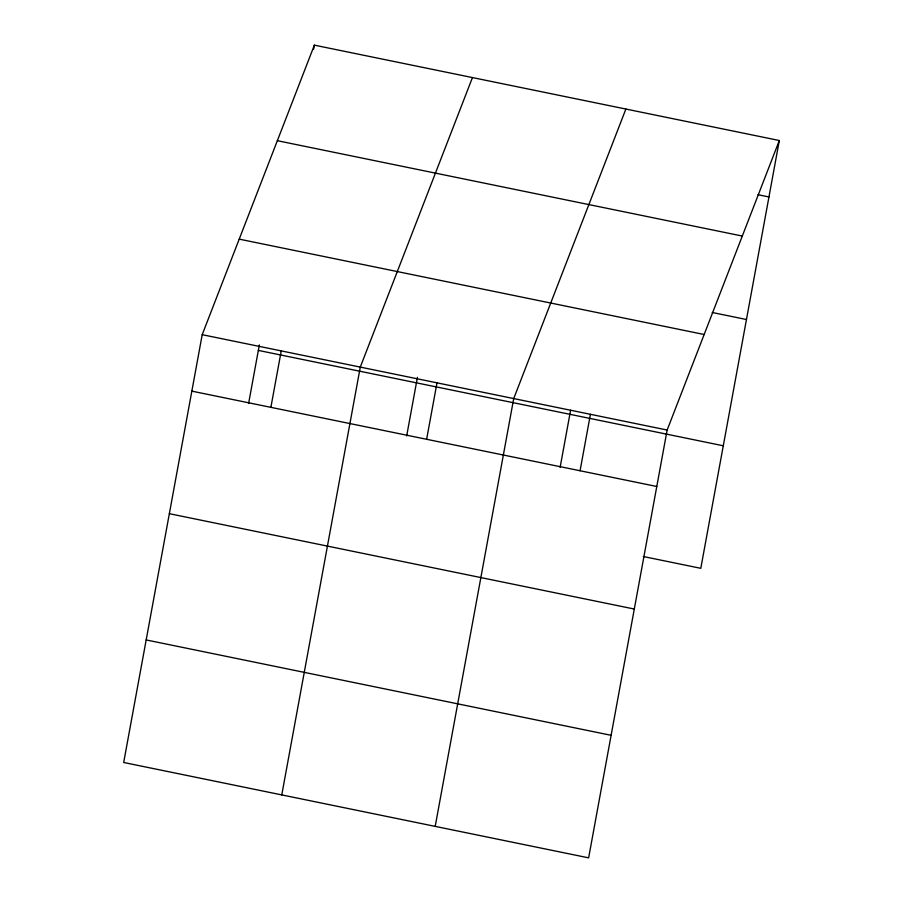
<?xml version="1.0" encoding="UTF-8"?>
<svg xmlns="http://www.w3.org/2000/svg" width="903" height="903" viewBox="0 0 903 903"><rect width="100%" height="100%" fill="white"/><g stroke="black" fill="none" stroke-linecap="round" stroke-linejoin="round"><path stroke-width="1.35" d="M202.204 334.686L123.688 762.482L588.632 857.85L667.148 430.042L779.312 140.518L314.368 45.15L202.204 334.686L667.148 430.042M248.596 403.506L259.353 344.912M313.612 49.281L314.368 45.15M270.877 407.343L281.239 350.895M281.77 794.911L360.286 367.103L472.45 77.579M406.677 435.935L417.434 377.341M426.634 439.287L436.996 382.838M435.201 826.38L513.717 398.573L625.881 109.049M560.108 467.404L570.617 410.188M580.065 470.756L590.427 414.308M779.312 140.518L700.796 568.314L643.263 556.519M758.001 194.721L768.961 196.967M277.356 140.699L742.3 236.055M712.219 312.483L746.465 319.515M239.216 239.137L704.159 334.505M258.348 350.409L723.292 445.777M191.842 391.134L656.786 486.491M169.346 513.683L634.29 609.04M146.173 639.934L611.117 735.302"/></g></svg>
